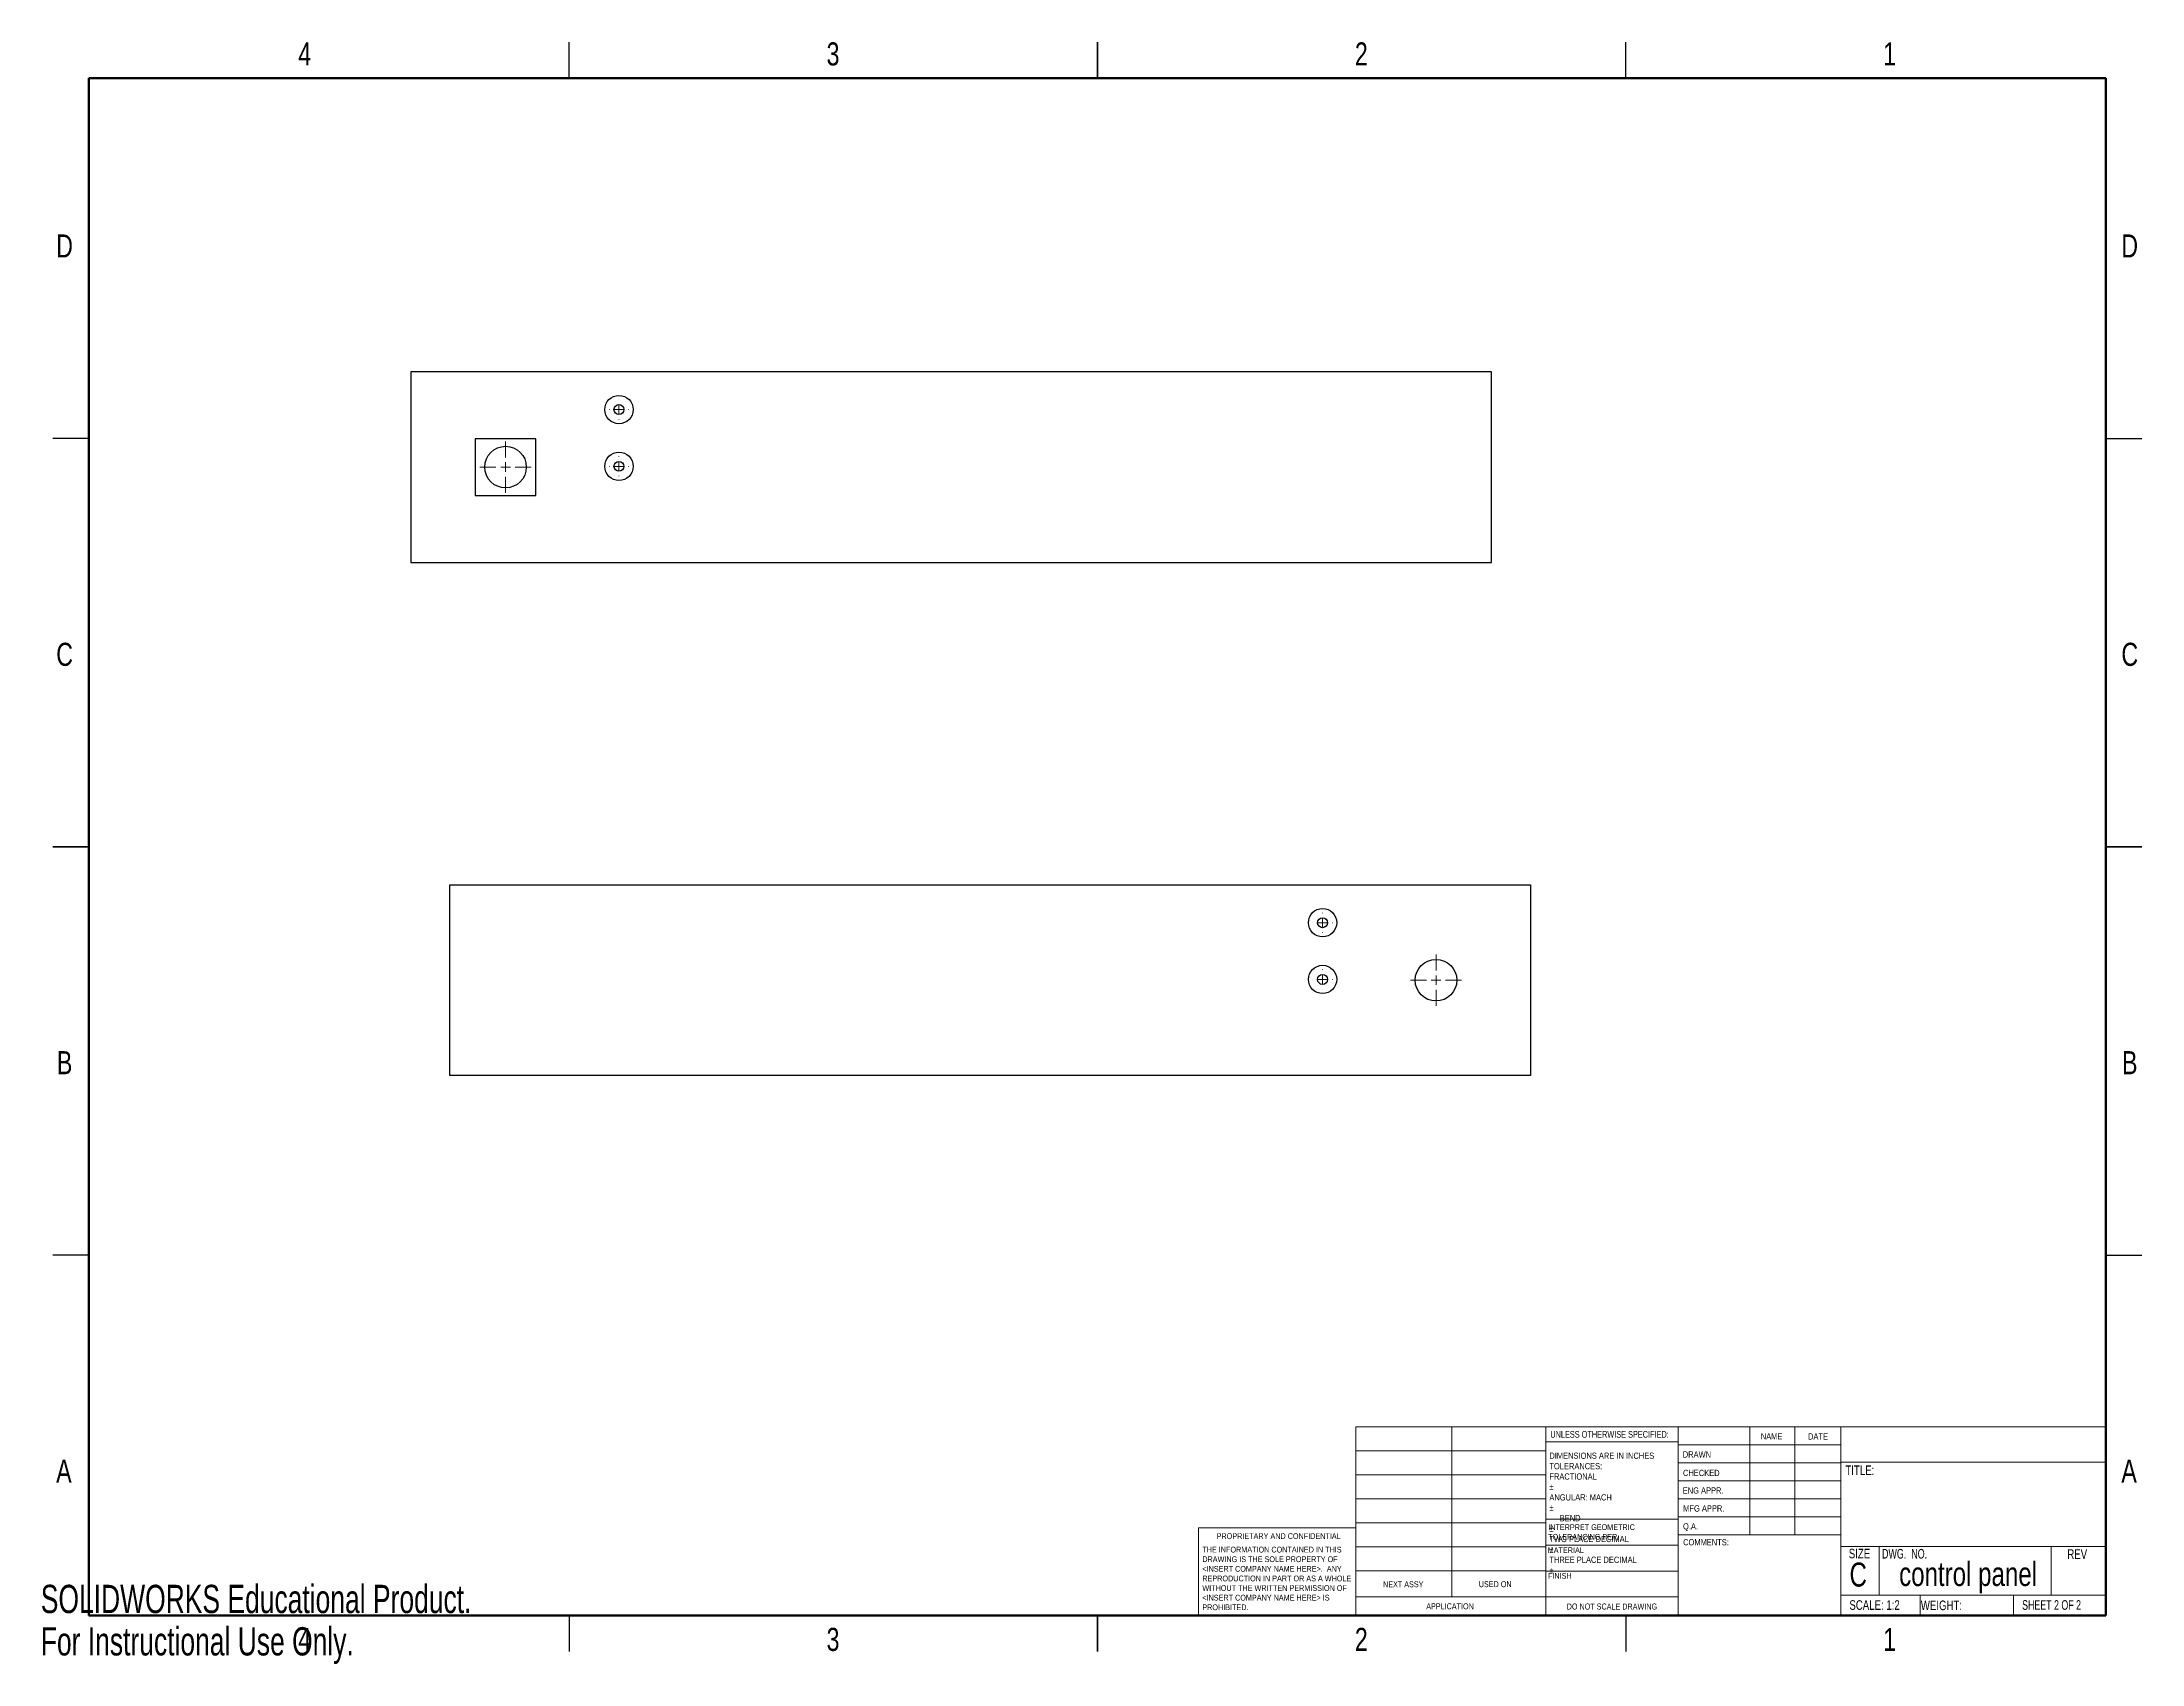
# Paper-space layout 'Sheet2' of a CAD drawing. Header units: millimetres. Extents: x 0 to 556, y 0 to 429.
import ezdxf

# ---------------------------------------------------------------- set-up
doc = ezdxf.new("R2010")
doc.units = ezdxf.units.MM
doc.styles.add('SLDTEXTSTYLE0', font='TXT', dxfattribs={"width": 0.75})
doc.styles.add('SLDTEXTSTYLE1', font='TXT', dxfattribs={"width": 0.6875})
doc.styles.add('SLDTEXTSTYLE2', font='TXT', dxfattribs={"width": 0.694444})
doc.styles.add('SLDTEXTSTYLE3', font='TXT', dxfattribs={"width": 0.7})

# ---------------------------------------------------------------- blocks, each defined once
blk = doc.blocks.new('SW_CENTERMARKSYMBOL_6')
at = {"color": 0, "linetype": 'Continuous', "lineweight": 18}
for p, q in [((-2.54, 0), (-2.595, 0)), ((0, 0), (-1.27, 0)), ((0, 2.54), (0, 2.595)), ((0, 0), (0, 1.27)), ((0, 0), (0, -1.27)), ((0, 0), (1.27, 0)), ((2.54, 0), (2.595, 0)), ((0, -2.54), (0, -2.595))]:
    blk.add_line(p, q, dxfattribs=at)
blk = doc.blocks.new('SW_CENTERMARKSYMBOL_7')
at = {"color": 0, "linetype": 'Continuous', "lineweight": 18}
for p, q in [((-2.54, 0), (-2.595, 0)), ((0, 0), (-1.27, 0)), ((0, 2.54), (0, 2.595)), ((0, 0), (0, 1.27)), ((0, 0), (0, -1.27)), ((0, 0), (1.27, 0)), ((2.54, 0), (2.595, 0)), ((0, -2.54), (0, -2.595))]:
    blk.add_line(p, q, dxfattribs=at)
blk = doc.blocks.new('SW_CENTERMARKSYMBOL_8')
at = {"color": 0, "linetype": 'Continuous', "lineweight": 18}
for p, q in [((0, 2.54), (0, 6.77)), ((-2.54, 0), (-6.77, 0)), ((0, 0), (-1.27, 0)), ((0, 0), (0, 1.27)), ((0, 0), (0, -1.27)), ((0, 0), (1.27, 0)), ((2.54, 0), (6.77, 0)), ((0, -2.54), (0, -6.77))]:
    blk.add_line(p, q, dxfattribs=at)
blk = doc.blocks.new('SW_CENTERMARKSYMBOL_9')
at = {"color": 0, "linetype": 'Continuous', "lineweight": 18}
for p, q in [((-2.54, 0), (-2.595, 0)), ((0, 0), (-1.27, 0)), ((0, 2.54), (0, 2.595)), ((0, 0), (0, 1.27)), ((0, 0), (0, -1.27)), ((0, 0), (1.27, 0)), ((2.54, 0), (2.595, 0)), ((0, -2.54), (0, -2.595))]:
    blk.add_line(p, q, dxfattribs=at)
blk = doc.blocks.new('SW_CENTERMARKSYMBOL_10')
at = {"color": 0, "linetype": 'Continuous', "lineweight": 18}
for p, q in [((-2.54, 0), (-2.595, 0)), ((0, 0), (-1.27, 0)), ((0, 2.54), (0, 2.595)), ((0, 0), (0, 1.27)), ((0, 0), (0, -1.27)), ((0, 0), (1.27, 0)), ((2.54, 0), (2.595, 0)), ((0, -2.54), (0, -2.595))]:
    blk.add_line(p, q, dxfattribs=at)
blk = doc.blocks.new('SW_CENTERMARKSYMBOL_11')
at = {"color": 0, "linetype": 'Continuous', "lineweight": 18}
for p, q in [((0, 2.54), (0, 6.77)), ((-2.54, 0), (-6.77, 0)), ((0, 0), (-1.27, 0)), ((0, 0), (0, 1.27)), ((0, 0), (0, -1.27)), ((0, 0), (1.27, 0)), ((2.54, 0), (6.77, 0)), ((0, -2.54), (0, -6.77))]:
    blk.add_line(p, q, dxfattribs=at)

psp = doc.layouts.new('Sheet2')

# ---------------------------------------------------------------- linework, layer by layer
at = {"color": 7, "linetype": 'Continuous', "lineweight": 25}
for p, q in [((139.7, 419.1), (139.7, 428.62)), ((279.4, 428.62), (279.4, 419.1)), ((279.4, 419.1), (279.4, 428.62)), ((419.1, 419.1), (419.1, 428.62)), ((383.64, 341.49), (97.89, 341.49)), ((97.89, 341.49), (97.89, 291.09)), ((383.64, 291.09), (383.64, 341.49)), ((12.7, 323.85), (3.17, 323.85)), ((130.89, 323.79), (114.89, 323.79)), ((114.89, 323.79), (114.89, 308.79)), ((130.89, 308.79), (130.89, 323.79)), ((546.1, 323.85), (555.62, 323.85)), ((114.89, 308.79), (130.89, 308.79)), ((97.89, 291.09), (383.64, 291.09)), ((3.17, 215.9), (12.7, 215.9)), ((12.7, 215.9), (3.17, 215.9)), ((555.62, 215.9), (546.1, 215.9)), ((546.1, 215.9), (555.62, 215.9)), ((108.19, 205.86), (393.94, 205.86)), ((108.19, 155.46), (108.19, 205.86)), ((393.94, 205.86), (393.94, 155.46)), ((393.94, 155.46), (108.19, 155.46)), ((12.7, 107.95), (3.17, 107.95)), ((546.1, 107.95), (555.62, 107.95)), ((139.7, 12.7), (139.7, 3.17)), ((279.4, 3.17), (279.4, 12.7)), ((279.4, 12.7), (279.4, 3.17)), ((419.1, 12.7), (419.1, 3.17))]:
    psp.add_line(p, q, dxfattribs=at)
at = {"color": 7, "linetype": 'Continuous', "lineweight": 50}
for p, q in [((12.7, 12.7), (12.7, 419.1)), ((12.7, 419.1), (546.1, 419.1)), ((546.1, 419.1), (546.1, 12.7)), ((546.1, 12.7), (12.7, 12.7))]:
    psp.add_line(p, q, dxfattribs=at)
at = {"color": 7, "linetype": 'Continuous', "lineweight": 18}
for p, q in [((347.75, 62.59), (546.1, 62.59)), ((347.75, 12.7), (347.75, 62.59)), ((373.1, 62.59), (373.1, 17.69)), ((397.97, 12.7), (397.97, 62.59)), ((432.95, 62.59), (432.95, 12.7)), ((451.96, 62.59), (451.96, 34.02)), ((463.86, 62.59), (463.86, 34.02)), ((476.03, 62.59), (476.03, 12.7)), ((347.75, 56.24), (397.97, 56.24)), ((432.95, 58.67), (397.97, 58.67)), ((432.95, 57.83), (476.03, 57.83)), ((432.95, 53.07), (476.03, 53.07)), ((476.03, 53.27), (546.1, 53.27)), ((347.75, 49.89), (397.97, 49.89)), ((432.95, 48.31), (476.03, 48.31)), ((347.75, 43.54), (397.97, 43.54)), ((476.03, 43.54), (432.95, 43.54)), ((306.17, 12.7), (306.17, 35.92)), ((347.75, 35.92), (306.17, 35.92)), ((347.75, 37.19), (397.97, 37.19)), ((397.97, 38.19), (433.06, 38.19)), ((476.03, 38.78), (432.95, 38.78)), ((476.03, 34.02), (433.06, 34.02)), ((347.75, 30.84), (397.97, 30.84)), ((397.97, 31.34), (433.06, 31.34)), ((476.03, 30.98), (546.1, 30.98)), ((486.08, 30.98), (486.08, 18.11)), ((531.57, 30.98), (531.57, 18.11)), ((347.75, 24.49), (397.97, 24.49)), ((397.97, 24.48), (432.95, 24.48)), ((347.75, 17.69), (432.95, 17.69)), ((476.03, 18.11), (546.1, 18.11)), ((496.94, 18.11), (496.94, 12.7)), ((521.62, 18.11), (521.62, 12.7))]:
    psp.add_line(p, q, dxfattribs=at)
at = {"color": 7, "linetype": 'Continuous', "lineweight": 25}
for centre, radius in [((152.89, 331.49), 3.75), ((152.89, 331.49), 1.32), ((122.89, 316.29), 5.5), ((152.89, 316.49), 3.75), ((152.89, 316.49), 1.32), ((338.94, 195.86), 3.75), ((338.94, 195.86), 1.32), ((338.94, 180.86), 3.75), ((368.94, 180.66), 5.5), ((338.94, 180.86), 1.32)]:
    psp.add_circle(centre, radius, dxfattribs=at)

# ---------------------------------------------------------------- block references
at = {"color": 7, "linetype": 'Continuous', "lineweight": 0}
for name, p in [('SW_CENTERMARKSYMBOL_7', (152.89, 331.49)), ('SW_CENTERMARKSYMBOL_8', (122.89, 316.29)), ('SW_CENTERMARKSYMBOL_6', (152.89, 316.49)), ('SW_CENTERMARKSYMBOL_10', (338.94, 195.86)), ('SW_CENTERMARKSYMBOL_9', (338.94, 180.86)), ('SW_CENTERMARKSYMBOL_11', (368.94, 180.66))]:
    psp.add_blockref(name, p, dxfattribs=at)

# ---------------------------------------------------------------- texts
for s, insert, char_height, attachment_point, style in [('4', (69.79, 428.56), 6.1, 2, 'SLDTEXTSTYLE0'), ('3', (209.49, 428.56), 6.1, 2, 'SLDTEXTSTYLE0'), ('2', (349.19, 428.56), 6.1, 2, 'SLDTEXTSTYLE0'), ('1', (488.89, 428.56), 6.1, 2, 'SLDTEXTSTYLE0'), ('D', (6.28, 377.8), 6.1, 2, 'SLDTEXTSTYLE0'), ('D', (552.38, 377.8), 6.1, 2, 'SLDTEXTSTYLE0'), ('C', (6.29, 269.85), 6.1, 2, 'SLDTEXTSTYLE0'), ('C', (552.39, 269.85), 6.1, 2, 'SLDTEXTSTYLE0'), ('B', (6.3, 161.9), 6.1, 2, 'SLDTEXTSTYLE0'), ('B', (552.4, 161.9), 6.1, 2, 'SLDTEXTSTYLE0'), ('UNLESS OTHERWISE SPECIFIED:', (399.16, 61.5), 1.778, 1, 'SLDTEXTSTYLE0'), ('DIMENSIONS ARE IN INCHES^JTOLERANCES:^JFRACTIONAL^J%%p^JANGULAR: MACH^J%%p^J     BEND ^J%%p^JTWO PLACE DECIMAL    ^J%%p^JTHREE PLACE DECIMAL  ^J%%p', (398.92, 55.79), 1.651, 1, 'SLDTEXTSTYLE0'), ('DRAWN', (434.2, 56.12), 1.651, 1, 'SLDTEXTSTYLE0'), ('NAME', (454.82, 60.92), 1.651, 1, 'SLDTEXTSTYLE0'), ('DATE', (467.31, 60.88), 1.651, 1, 'SLDTEXTSTYLE0'), ('A', (6.11, 53.95), 6.1, 2, 'SLDTEXTSTYLE0'), ('CHECKED', (434.25, 51.24), 1.651, 1, 'SLDTEXTSTYLE0'), ('TITLE:', (477.19, 52.39), 2.54, 1, 'SLDTEXTSTYLE0'), ('A', (552.21, 53.95), 6.1, 2, 'SLDTEXTSTYLE0'), ('ENG APPR.', (434.18, 46.6), 1.651, 1, 'SLDTEXTSTYLE0'), ('MFG APPR.', (434.3, 41.85), 1.651, 1, 'SLDTEXTSTYLE0'), ('PROPRIETARY AND CONFIDENTIAL', (310.93, 34.48), 1.524, 1, 'SLDTEXTSTYLE0'), ('INTERPRET GEOMETRIC^JTOLERANCING PER:', (398.61, 36.83), 1.524, 1, 'SLDTEXTSTYLE0'), ('Q.A.', (434.26, 37.12), 1.651, 1, 'SLDTEXTSTYLE0'), ('THE INFORMATION CONTAINED IN THIS^JDRAWING IS THE SOLE PROPERTY OF^J<INSERT COMPANY NAME HERE>.  ANY ^JREPRODUCTION IN PART OR AS A WHOLE^JWITHOUT THE WRITTEN PERMISSION OF^J<INSERT COMPANY NAME HERE> IS ^JPROHIBITED.', (307.15, 30.9), 1.524, 1, 'SLDTEXTSTYLE0'), ('MATERIAL', (398.48, 30.75), 1.524, 1, 'SLDTEXTSTYLE0'), ('COMMENTS:', (434.28, 32.91), 1.651, 1, 'SLDTEXTSTYLE0'), ('SIZE', (478.08, 30.36), 2.54, 1, 'SLDTEXTSTYLE0'), ('DWG.  NO.', (486.88, 30.32), 2.54, 1, 'SLDTEXTSTYLE2'), ('REV', (535.88, 30.22), 2.54, 1, 'SLDTEXTSTYLE0'), ('FINISH', (398.55, 23.94), 1.524, 1, 'SLDTEXTSTYLE0'), ('C', (478.28, 26.72), 6.35, 1, 'SLDTEXTSTYLE0'), ('control panel', (509.64, 26.87), 6.35, 2, 'SLDTEXTSTYLE0'), ('NEXT ASSY', (354.94, 21.77), 1.587, 1, 'SLDTEXTSTYLE0'), ('USED ON', (380.25, 21.8), 1.587, 1, 'SLDTEXTSTYLE0'), ('SCALE: 1:2', (478.25, 16.76), 2.54, 1, 'SLDTEXTSTYLE0'), ('WEIGHT:', (497.14, 16.68), 2.54, 1, 'SLDTEXTSTYLE0'), ('SHEET 2 OF 2', (523.93, 16.77), 2.54, 1, 'SLDTEXTSTYLE1'), ('APPLICATION', (366.35, 15.95), 1.5875, 1, 'SLDTEXTSTYLE0'), ('DO NOT SCALE DRAWING', (415.45, 15.89), 1.5875, 2, 'SLDTEXTSTYLE0'), ('4', (69.79, 9.46), 6.1, 2, 'SLDTEXTSTYLE0'), ('3', (209.49, 9.46), 6.1, 2, 'SLDTEXTSTYLE0'), ('2', (349.19, 9.46), 6.1, 2, 'SLDTEXTSTYLE0'), ('1', (488.89, 9.46), 6.1, 2, 'SLDTEXTSTYLE0')]:
    psp.add_mtext(s, dxfattribs=dict(at, insert=insert, char_height=char_height, attachment_point=attachment_point, style=style))
at = {"color": 7, "linetype": 'Continuous', "char_height": 7.4701, "attachment_point": 1, "style": 'SLDTEXTSTYLE3'}
for s, insert in [('SOLIDWORKS Educational Product.', (0, 20.83)), ('For Instructional Use Only.', (0, 9.63))]:
    psp.add_mtext(s, dxfattribs=dict(at, insert=insert))

doc.saveas('drawing.dxf')
